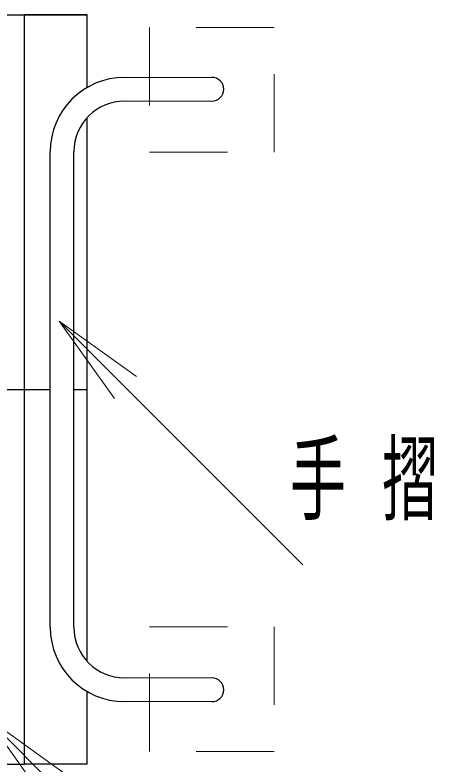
# Model space of a CAD drawing. Units: millimetres on the paper. Extents: x -365 to 0, y -5 to 257.
# Drawn here: x -213.97 to -200.55, y 194.42 to 218.42 of the extents above; entities that cross this region are included whole.
import ezdxf

# ---------------------------------------------------------------- set-up
doc = ezdxf.new("R2010")
doc.units = ezdxf.units.MM
doc.linetypes.add('USER1', pattern=[4.5, 2.5, -2])
doc.layers.add('LY_1', color=7, linetype='Continuous', lineweight=13)
doc.styles.add('ＭＳ ゴシック', font='')
doc.styles.get('ＭＳ ゴシック').set_extended_font_data('MS Gothic')

# ---------------------------------------------------------------- blocks, each defined once
blk = doc.blocks.new('open_arrow')
at = {"color": 0, "linetype": 'Continuous', "lineweight": -2}
blk.add_lwpolyline([(7.5, 1.25), (0, 0), (7.5, -1.25)], dxfattribs=at)

msp = doc.modelspace()

# ---------------------------------------------------------------- linework, layer by layer
at = {"layer": 'LY_1', "lineweight": 25}
for p, q in [((-225.663, 218.421), (-213.663, 218.421)), ((-213.663, 194.421), (-213.663, 218.421)), ((-213.663, 218.421), (-211.663, 218.421)), ((-211.663, 218.421), (-213.663, 218.421)), ((-213.663, 206.421), (-213.663, 218.421)), ((-211.663, 216.097), (-211.663, 218.421)), ((-211.663, 197.713), (-211.663, 215.13)), ((-225.663, 206.421), (-213.663, 206.421)), ((-225.663, 206.421), (-213.663, 206.421)), ((-213.663, 206.421), (-212.843, 206.421)), ((-213.663, 194.421), (-213.663, 206.421)), ((-212.083, 206.421), (-211.663, 206.421)), ((-211.663, 194.421), (-211.663, 196.746)), ((-225.663, 194.421), (-213.663, 194.421)), ((-211.663, 194.421), (-213.663, 194.421)), ((-211.663, 194.421), (-213.663, 194.421))]:
    msp.add_line(p, q, dxfattribs=at)
at = {"layer": 'LY_1', "color": 3, "linetype": 'USER1'}
for p, q in [((-209.663, 218.021), (-209.663, 214.021)), ((-205.663, 218.021), (-209.663, 218.021)), ((-205.663, 214.021), (-205.663, 218.021)), ((-209.663, 214.021), (-205.663, 214.021)), ((-209.663, 194.821), (-209.663, 198.821)), ((-209.663, 198.821), (-205.663, 198.821)), ((-205.663, 198.821), (-205.663, 194.821)), ((-205.663, 194.821), (-209.663, 194.821))]:
    msp.add_line(p, q, dxfattribs=at)
at = {"layer": 'LY_1', "color": 70}
for p, q in [((-210.463, 216.421), (-207.663, 216.421)), ((-210.463, 215.661), (-207.663, 215.661)), ((-210.463, 197.181), (-207.663, 197.181)), ((-210.463, 196.421), (-207.663, 196.421))]:
    msp.add_line(p, q, dxfattribs=at)
at = {"layer": 'LY_1', "color": 70, "lineweight": 25}
for p, q in [((-212.843, 198.801), (-212.843, 214.041)), ((-212.083, 198.801), (-212.083, 214.041))]:
    msp.add_line(p, q, dxfattribs=at)
at = {"layer": 'LY_1'}
for p, q in [((-212.553, 208.607), (-204.745, 200.799)), ((-214.9, 195.921), (-204.745, 185.766))]:
    msp.add_line(p, q, dxfattribs=at)
at = {"layer": 'LY_1', "color": 70, "lineweight": 25}
for centre, radius, start, end in [((-210.463, 214.041), 2.38, 90, 180), ((-207.663, 216.041), 0.38, 270, 90), ((-210.463, 214.041), 1.62, 90, 180), ((-210.463, 198.801), 2.38, 180, 270), ((-210.463, 198.801), 1.62, 180, 270), ((-207.663, 196.801), 0.38, 270, 90)]:
    msp.add_arc(centre, radius, start, end, dxfattribs=at)

# ---------------------------------------------------------------- block references
at = {"layer": 'LY_1', "xscale": 0.4, "yscale": 0.4, "rotation": 315}
for p in [(-212.553, 208.607), (-214.9, 195.921)]:
    msp.add_blockref('open_arrow', p, dxfattribs=at)

# ---------------------------------------------------------------- texts
at = {"layer": 'LY_1', "insert": (-205.162, 203.449), "char_height": 2.199, "attachment_point": 4, "style": 'ＭＳ ゴシック'}
msp.add_mtext('\\T1.64;\\W0.6;手摺', dxfattribs=at)

doc.saveas('drawing.dxf')
